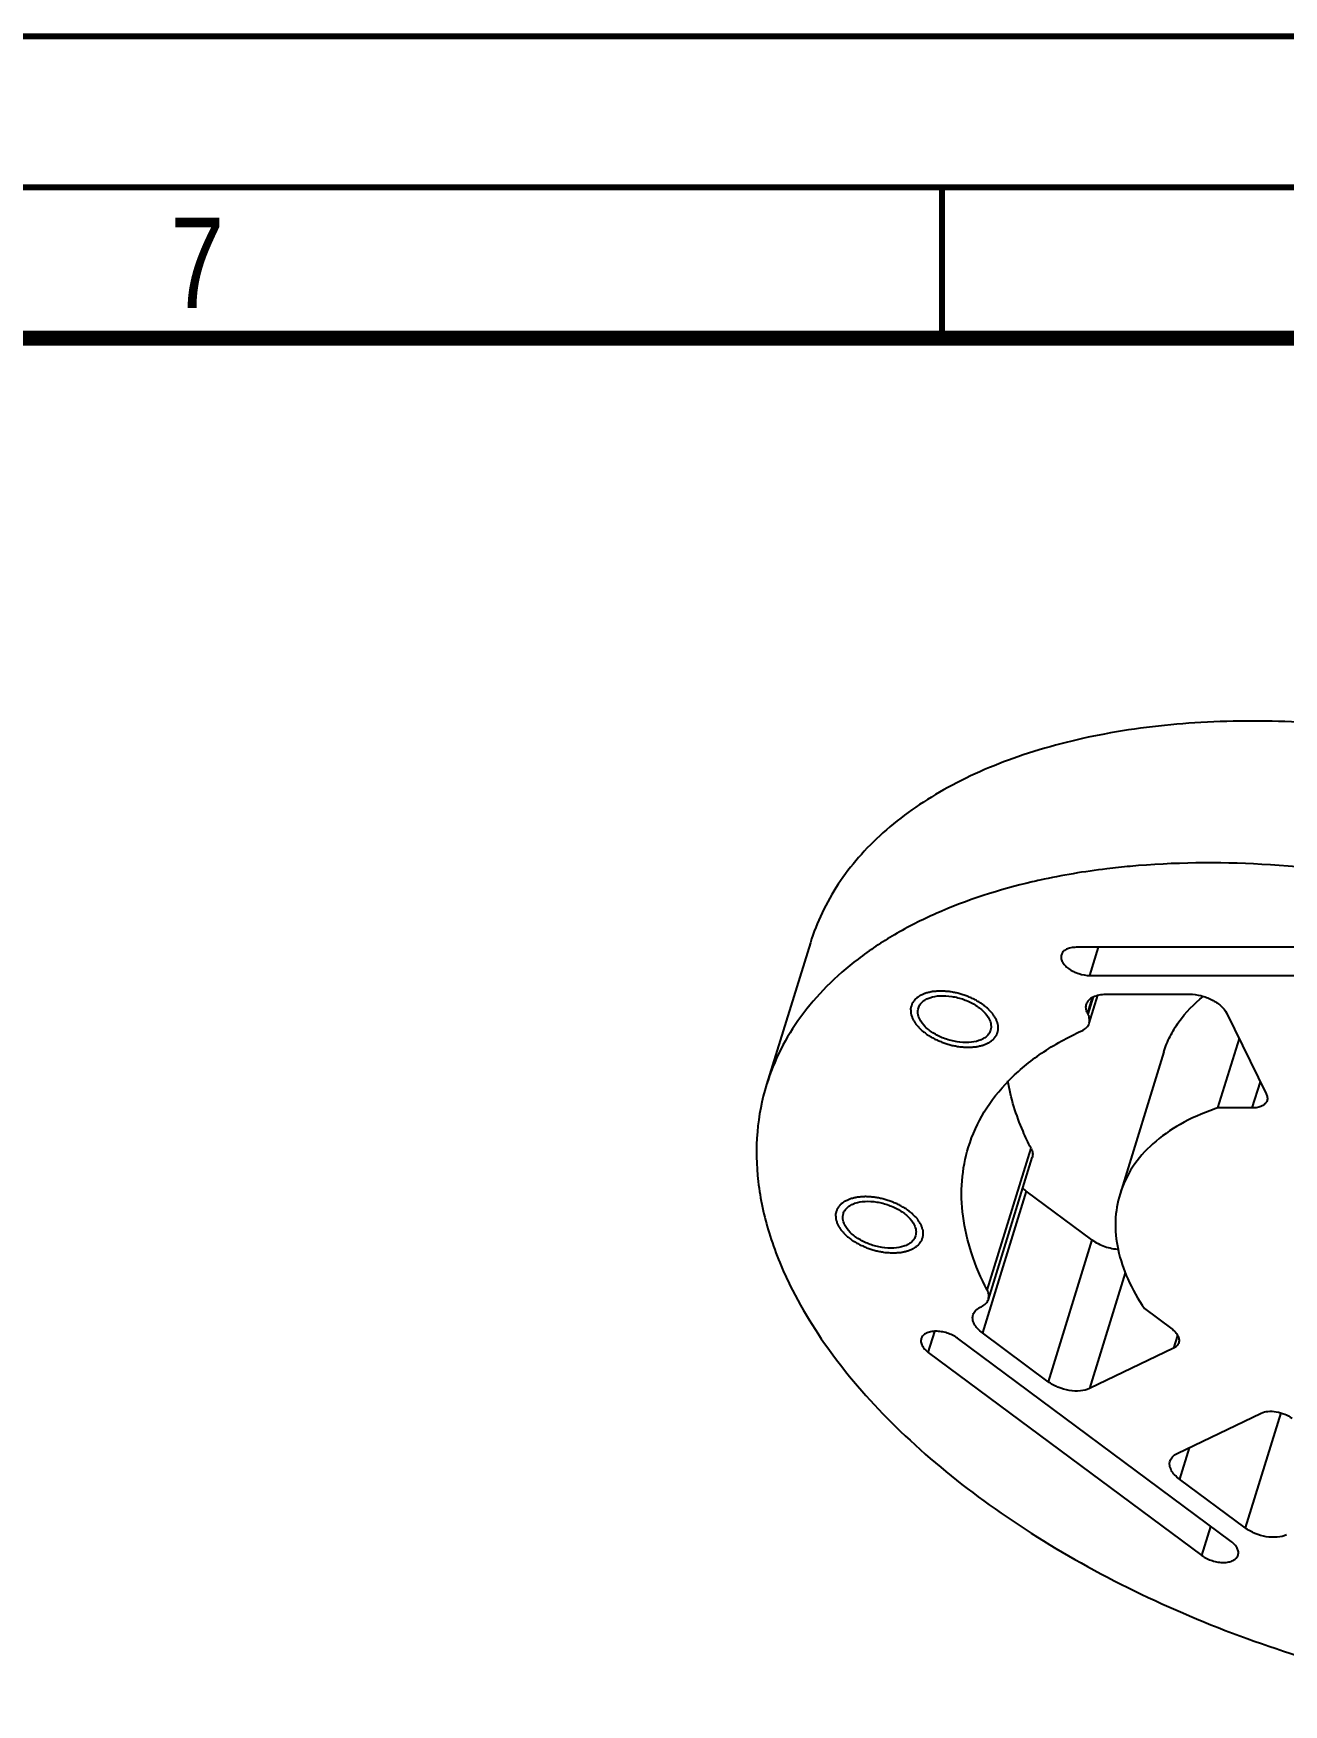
# Model space of a CAD drawing. Header units: millimetres. Extents: x 0 to 420, y 0 to 297.
# Drawn here: x 331.7 to 373.1, y 241.7 to 297.1 of the extents above; entities that cross this region are included whole.
import ezdxf

# ---------------------------------------------------------------- set-up
doc = ezdxf.new("R2010")
doc.units = ezdxf.units.MM
doc.header["$LTSCALE"] = 23.1
doc.layers.get('0').update_dxf_attribs({"linetype": 'CONTINUOUS'})
doc.styles.get("Standard").update_dxf_attribs({"font": 'txt', "width": 0.8})

msp = doc.modelspace()

# ---------------------------------------------------------------- linework, layer by layer
at = {"color": 7, "linetype": 'CONTINUOUS'}
for p, q in [((357.3923, 266.9751), (355.9399, 262.2751)), ((377.7028, 266.821), (366.1895, 266.821)), ((366.6471, 265.8886), (378.1603, 265.8886)), ((366.6218, 264.3072), (366.9071, 265.2305)), ((367.1824, 265.267), (369.9455, 265.267)), ((366.5874, 264.6024), (366.5663, 264.6454)), ((371.1716, 264.6454), (372.4872, 261.9646)), ((371.5857, 263.8017), (370.8739, 261.4983)), ((369.0962, 263.3583), (367.6438, 258.6583)), ((372.0252, 261.4983), (370.8739, 261.4983)), ((363.2847, 255.1582), (364.7371, 259.8582)), ((366.7155, 257.1295), (364.5414, 258.7445)), ((363.0094, 254.8937), (363.054, 254.9152)), ((368.4497, 254.8522), (369.3555, 254.1793)), ((371.3214, 247.1392), (362.2626, 253.8683)), ((365.2631, 252.4295), (363.089, 254.0445)), ((361.2949, 253.4021), (370.3537, 246.673)), ((369.4152, 253.5424), (366.6329, 252.202)), ((369.5317, 250.0487), (372.314, 251.3891)), ((371.7854, 247.5846), (369.6113, 249.1996))]:
    msp.add_line(p, q, dxfattribs=at)
at = {"color": 9, "linetype": 'CONTINUOUS'}
for p, q in [((366.6471, 265.8886), (366.9352, 266.821)), ((366.7245, 265.1572), (366.5663, 264.6454)), ((366.5874, 264.6024), (366.7676, 265.1853)), ((372.0252, 261.4983), (372.2921, 262.3621)), ((363.2449, 255.4643), (364.6973, 260.1643)), ((364.5414, 258.7445), (363.089, 254.0445)), ((366.7155, 257.1295), (365.2631, 252.4295)), ((367.8179, 256.0366), (366.6329, 252.202)), ((361.2949, 253.4021), (361.509, 254.0947)), ((369.5452, 253.9632), (369.4152, 253.5424)), ((372.9641, 251.3988), (371.7854, 247.5846)), ((369.9335, 250.2423), (369.6113, 249.1996)), ((370.3537, 246.673), (370.6516, 247.6368))]:
    msp.add_line(p, q, dxfattribs=at)
at = {"color": 7, "linetype": 'CONTINUOUS'}
for points, const_width in [([(420, 297), (0, 297)], 0.199), ([(415, 292), (5, 292)], 0.199), ([(361.75, 287), (361.75, 292)], 0.199), ([(410, 287), (24, 287)], 0.499)]:
    msp.add_lwpolyline(points, dxfattribs=dict(at, const_width=const_width))
for centre, radius, start, end in [((369.5493, 248.3833), 21.1604, 102.43848, 103.16241), ((373.3923, 253.9293), 7.977, 108.40365, 109.29063)]:
    msp.add_arc(centre, radius, start, end, dxfattribs=at)
for points, knots in [([(399.6131, 260.332), (399.2164, 261.1406), (398.2086, 262.7521), (396.2505, 264.9831), (393.8289, 267.0862), (391.0083, 269.0062), (387.8635, 270.6935), (384.4782, 272.1028), (380.9431, 273.1966), (377.353, 273.9456), (373.8039, 274.3297), (370.3904, 274.3385), (367.2026, 273.9713), (364.3236, 273.2361), (361.8283, 272.1491), (360.0854, 270.9384), (358.975, 269.8201), (358.296, 268.9323), (357.7587, 267.9843), (357.4971, 267.3143), (357.3921, 266.9745)], [0, 0, 0, 0, 0.0543444, 0.1139481, 0.1785209, 0.2473446, 0.3194049, 0.3934861, 0.4682571, 0.5423489, 0.6144297, 0.6832828, 0.7478911, 0.8075362, 0.8619199, 0.9113104, 0.9344538, 0.956783, 0.9785396, 1, 1, 1, 1]), ([(398.1607, 255.632), (397.6447, 256.6836), (396.6278, 258.2067), (394.9655, 260.057), (393.4852, 261.4372), (391.8261, 262.7516), (389.3649, 264.4212), (385.9626, 266.244), (381.5674, 267.9373), (376.9912, 269.0942), (372.4357, 269.6642), (369.4288, 269.6351), (367.9813, 269.5036)], [0, 0, 0, 0, 0.1008038, 0.1559072, 0.2139642, 0.2747342, 0.337895, 0.4697191, 0.6058725, 0.7422988, 0.8749169, 1, 1, 1, 1]), ([(367.9813, 269.5036), (367.7234, 269.4801), (366.7204, 269.3742), (365.7234, 269.2084), (364.9915, 269.047)], [0, 0, 0, 0, 0.2568378, 1, 1, 1, 1]), ([(364.7308, 268.9878), (363.6445, 268.7337), (362.0796, 268.235), (360.1891, 267.279), (358.9691, 266.4709), (357.9207, 265.5591), (357.0544, 264.551), (356.3801, 263.4564), (356.0627, 262.6725), (355.9397, 262.2745)], [0, 0, 0, 0, 0.2893672, 0.4226209, 0.548557, 0.6679273, 0.7818822, 0.8919567, 1, 1, 1, 1]), ([(365.7017, 266.5763), (365.6907, 266.5405), (365.6855, 266.4583), (365.7299, 266.3355), (365.818, 266.2171), (365.9436, 266.1086), (366.0992, 266.016), (366.3315, 265.922), (366.5217, 265.8886), (366.6471, 265.8886)], [0, 0, 0, 0, 0.0864414, 0.1830848, 0.2952936, 0.4232571, 0.5636401, 0.7109672, 1, 1, 1, 1]), ([(366.1895, 266.821), (366.1308, 266.821), (366.0202, 266.8117), (365.8717, 266.765), (365.7584, 266.6874), (365.7133, 266.6136), (365.7017, 266.5763)], [0, 0, 0, 0, 0.3037334, 0.5699635, 0.7977587, 1, 1, 1, 1]), ([(360.9668, 264.8106), (360.9785, 264.8485), (361.0144, 264.9231), (361.0996, 265.019), (361.2133, 265.098), (361.4066, 265.182), (361.7006, 265.2305), (362.0828, 265.2061), (362.473, 265.1047), (362.8318, 264.9361), (363.1232, 264.7179), (363.2663, 264.5353), (363.3123, 264.4414)], [0, 0, 0, 0, 0.0431771, 0.0886343, 0.1381125, 0.192592, 0.3167661, 0.4577346, 0.6066714, 0.7528717, 0.8862363, 1, 1, 1, 1]), ([(366.532, 264.9407), (366.5474, 264.9905), (366.6076, 265.089), (366.7586, 265.1923), (366.9567, 265.2546), (367.1041, 265.267), (367.1824, 265.267)], [0, 0, 0, 0, 0.202228, 0.4300771, 0.6961975, 1, 1, 1, 1]), ([(369.9455, 265.267), (370.0718, 265.267), (370.3282, 265.2324), (370.6839, 265.1019), (370.9802, 264.9092), (371.1272, 264.7359), (371.1716, 264.6454)], [0, 0, 0, 0, 0.264725, 0.5366502, 0.7885287, 1, 1, 1, 1]), ([(361.0097, 264.4414), (360.9804, 264.501), (360.9395, 264.6232), (360.9491, 264.7534), (360.9668, 264.8106)], [0, 0, 0, 0, 0.5259618, 1, 1, 1, 1]), ([(366.5663, 264.6454), (366.5429, 264.693), (366.5102, 264.7909), (366.5179, 264.895), (366.532, 264.9407)], [0, 0, 0, 0, 0.5259618, 1, 1, 1, 1]), ([(369.0962, 263.3583), (369.1503, 263.5334), (369.289, 263.8784), (369.6846, 264.5335), (370.0986, 264.9538), (370.4067, 265.1979)], [0, 0, 0, 0, 0.2402735, 0.4847714, 1, 1, 1, 1]), ([(363.3552, 264.0722), (363.3435, 264.0342), (363.3076, 263.9596), (363.2224, 263.8637), (363.1087, 263.7848), (362.9154, 263.7007), (362.6214, 263.6523), (362.2393, 263.6766), (361.849, 263.778), (361.4903, 263.9466), (361.1989, 264.1648), (361.0558, 264.3475), (361.0097, 264.4414)], [0, 0, 0, 0, 0.0431771, 0.0886343, 0.1381125, 0.192592, 0.3167661, 0.4577346, 0.6066714, 0.7528717, 0.8862363, 1, 1, 1, 1]), ([(363.3123, 264.4414), (363.3416, 264.3818), (363.3825, 264.2595), (363.3729, 264.1293), (363.3552, 264.0722)], [0, 0, 0, 0, 0.5259618, 1, 1, 1, 1]), ([(366.3797, 264.0587), (366.437, 264.085), (366.5394, 264.1498), (366.6054, 264.2542), (366.6217, 264.307)], [0, 0, 0, 0, 0.5326322, 1, 1, 1, 1]), ([(366.6217, 264.307), (366.6359, 264.3527), (366.6436, 264.4569), (366.6108, 264.5547), (366.5874, 264.6024)], [0, 0, 0, 0, 0.4740537, 1, 1, 1, 1]), ([(362.6277, 260.2079), (362.7526, 260.6122), (363.1136, 261.4077), (363.9472, 262.463), (365.0524, 263.3702), (365.916, 263.8462), (366.3797, 264.0587)], [0, 0, 0, 0, 0.229505, 0.4681105, 0.7233056, 1, 1, 1, 1]), ([(355.9397, 262.2745), (355.7824, 261.7653), (355.5759, 260.6929), (355.6123, 259.0209), (355.9875, 257.3042), (356.4401, 256.1881), (356.713, 255.632)], [0, 0, 0, 0, 0.2336994, 0.4744636, 0.7284335, 1, 1, 1, 1]), ([(364.6973, 260.1643), (364.6022, 260.3483), (364.264, 261.0604), (364.0263, 261.8232), (363.9313, 262.3966)], [0, 0, 0, 0, 0.2627383, 1, 1, 1, 1]), ([(372.4872, 261.9646), (372.5047, 261.9288), (372.5293, 261.8555), (372.5236, 261.7773), (372.5129, 261.743)], [0, 0, 0, 0, 0.5257576, 1, 1, 1, 1]), ([(370.757, 261.4585), (370.3713, 261.3234), (369.6527, 261.0084), (368.7261, 260.3622), (368.0315, 259.5777), (367.7394, 258.9677), (367.6437, 258.6579)], [0, 0, 0, 0, 0.2827291, 0.5395735, 0.7756511, 1, 1, 1, 1]), ([(372.5129, 261.743), (372.5014, 261.7057), (372.4562, 261.6319), (372.343, 261.5543), (372.1944, 261.5077), (372.0839, 261.4983), (372.0252, 261.4983)], [0, 0, 0, 0, 0.2022154, 0.4300185, 0.6962564, 1, 1, 1, 1]), ([(363.2449, 255.4643), (363.0404, 255.8602), (362.6995, 256.6554), (362.4103, 257.8822), (362.371, 259.0779), (362.5155, 259.8447), (362.6277, 260.2079)], [0, 0, 0, 0, 0.2727554, 0.5270031, 0.7672624, 1, 1, 1, 1]), ([(364.6973, 260.1643), (364.7227, 260.1151), (364.7588, 260.014), (364.7517, 259.9055), (364.7371, 259.8581)], [0, 0, 0, 0, 0.5274894, 1, 1, 1, 1]), ([(364.4199, 258.848), (364.4291, 258.8389), (364.4677, 258.8023), (364.509, 258.7685), (364.5414, 258.7445)], [0, 0, 0, 0, 0.2429671, 1, 1, 1, 1]), ([(367.6437, 258.6579), (367.5541, 258.3679), (367.4525, 257.7461), (367.549, 256.7777), (367.8836, 255.7903), (368.2403, 255.163), (368.4497, 254.8522)], [0, 0, 0, 0, 0.2267568, 0.4639865, 0.7200793, 1, 1, 1, 1]), ([(358.4819, 257.9982), (358.4937, 258.0361), (358.5296, 258.1107), (358.6148, 258.2066), (358.7285, 258.2855), (358.9217, 258.3696), (359.2158, 258.418), (359.5979, 258.3937), (359.9882, 258.2923), (360.3469, 258.1237), (360.6383, 257.9055), (360.7814, 257.7228), (360.8275, 257.6289)], [0, 0, 0, 0, 0.0431771, 0.0886343, 0.1381125, 0.192592, 0.3167661, 0.4577346, 0.6066714, 0.7528717, 0.8862363, 1, 1, 1, 1]), ([(358.5248, 257.6289), (358.4956, 257.6885), (358.4547, 257.8108), (358.4643, 257.941), (358.4819, 257.9982)], [0, 0, 0, 0, 0.5259618, 1, 1, 1, 1]), ([(360.8704, 257.2597), (360.8587, 257.2218), (360.8228, 257.1472), (360.7376, 257.0513), (360.6239, 256.9724), (360.4306, 256.8883), (360.1366, 256.8398), (359.7544, 256.8642), (359.3642, 256.9656), (359.0054, 257.1342), (358.714, 257.3524), (358.5709, 257.5351), (358.5248, 257.6289)], [0, 0, 0, 0, 0.0431771, 0.0886343, 0.1381125, 0.192592, 0.3167661, 0.4577346, 0.6066714, 0.7528717, 0.8862363, 1, 1, 1, 1]), ([(360.8275, 257.6289), (360.8567, 257.5694), (360.8977, 257.4471), (360.8881, 257.3169), (360.8704, 257.2597)], [0, 0, 0, 0, 0.5259618, 1, 1, 1, 1]), ([(366.7155, 257.1295), (366.8428, 257.0349), (367.1342, 256.8893), (367.453, 256.8256), (367.6146, 256.8196)], [0, 0, 0, 0, 0.495324, 1, 1, 1, 1]), ([(356.713, 255.632), (357.1527, 254.7361), (358.295, 252.9526), (360.5406, 250.5135), (363.332, 248.2441), (366.5794, 246.2167), (370.1787, 244.4951), (374.0136, 243.1352), (377.9591, 242.1808), (380.631, 241.8288), (381.9552, 241.7324)], [0, 0, 0, 0, 0.1000634, 0.2107289, 0.3311912, 0.4596602, 0.5936944, 0.730448, 0.866882, 1, 1, 1, 1]), ([(363.2847, 255.1581), (363.2993, 255.2055), (363.3064, 255.3141), (363.2703, 255.4151), (363.2449, 255.4643)], [0, 0, 0, 0, 0.4725106, 1, 1, 1, 1]), ([(362.7787, 254.6507), (362.7945, 254.7018), (362.8572, 254.8029), (362.9548, 254.8674), (363.0094, 254.8937)], [0, 0, 0, 0, 0.468935, 1, 1, 1, 1]), ([(363.054, 254.9152), (363.1086, 254.9415), (363.2062, 255.0059), (363.2689, 255.107), (363.2847, 255.1581)], [0, 0, 0, 0, 0.5310627, 1, 1, 1, 1]), ([(363.089, 254.0445), (363.0307, 254.0878), (362.9277, 254.1784), (362.8139, 254.3344), (362.757, 254.4958), (362.7642, 254.6036), (362.7787, 254.6507)], [0, 0, 0, 0, 0.3017904, 0.566564, 0.7950819, 1, 1, 1, 1]), ([(369.3555, 254.1793), (369.3992, 254.1469), (369.4764, 254.0789), (369.5618, 253.962), (369.6044, 253.8411), (369.5992, 253.7602), (369.5883, 253.7249)], [0, 0, 0, 0, 0.3016789, 0.5665926, 0.7950831, 1, 1, 1, 1]), ([(361.0622, 253.8564), (361.0513, 253.8211), (361.0461, 253.7403), (361.0887, 253.6193), (361.1741, 253.5025), (361.2513, 253.4345), (361.2949, 253.4021)], [0, 0, 0, 0, 0.2049337, 0.4334188, 0.6983271, 1, 1, 1, 1]), ([(362.2626, 253.8683), (362.1602, 253.9444), (361.9821, 254.0309), (361.7323, 254.0913), (361.5454, 254.1067), (361.3739, 254.0906), (361.2283, 254.0434), (361.1176, 253.9662), (361.0735, 253.8933), (361.0622, 253.8564)], [0, 0, 0, 0, 0.2857315, 0.4332523, 0.5745182, 0.7035832, 0.8166699, 0.9136725, 1, 1, 1, 1]), ([(369.5883, 253.7249), (369.5765, 253.6865), (369.5295, 253.6106), (369.4562, 253.5622), (369.4152, 253.5424)], [0, 0, 0, 0, 0.4690612, 1, 1, 1, 1]), ([(366.6329, 252.202), (366.5392, 252.1569), (366.3128, 252.1066), (365.9545, 252.1274), (365.5894, 252.232), (365.3631, 252.3552), (365.2631, 252.4295)], [0, 0, 0, 0, 0.2162571, 0.4704579, 0.7407835, 1, 1, 1, 1]), ([(372.314, 251.3891), (372.3843, 251.423), (372.5541, 251.4607), (372.8229, 251.445), (373.0967, 251.3666), (373.2664, 251.2742), (373.3414, 251.2185)], [0, 0, 0, 0, 0.2162656, 0.4704628, 0.7407723, 1, 1, 1, 1]), ([(369.6113, 249.1996), (369.5531, 249.2428), (369.45, 249.3335), (369.3362, 249.4895), (369.2794, 249.6508), (369.2865, 249.7587), (369.3011, 249.8057)], [0, 0, 0, 0, 0.3017904, 0.566564, 0.7950819, 1, 1, 1, 1]), ([(369.3011, 249.8057), (369.3169, 249.8569), (369.3796, 249.958), (369.4771, 250.0224), (369.5317, 250.0487)], [0, 0, 0, 0, 0.468935, 1, 1, 1, 1]), ([(373.1553, 247.357), (373.0616, 247.3119), (372.8352, 247.2616), (372.4768, 247.2824), (372.1117, 247.387), (371.8855, 247.5102), (371.7854, 247.5846)], [0, 0, 0, 0, 0.2162571, 0.4704579, 0.7407835, 1, 1, 1, 1]), ([(371.5542, 246.6849), (371.5651, 246.7201), (371.5703, 246.801), (371.5277, 246.9219), (371.4423, 247.0388), (371.3651, 247.1068), (371.3214, 247.1392)], [0, 0, 0, 0, 0.2049337, 0.4334188, 0.6983271, 1, 1, 1, 1]), ([(370.3537, 246.673), (370.4562, 246.5969), (370.6343, 246.5104), (370.8841, 246.45), (371.071, 246.4345), (371.2425, 246.4507), (371.388, 246.4979), (371.4988, 246.5751), (371.5428, 246.648), (371.5542, 246.6849)], [0, 0, 0, 0, 0.2857315, 0.4332523, 0.5745182, 0.7035832, 0.8166699, 0.9136725, 1, 1, 1, 1])]:
    msp.add_open_spline(points, degree=3, knots=knots, dxfattribs=at)
at = {"color": 2, "linetype": 'CONTINUOUS'}
for points in [[(363.5426, 264.4414), (363.5234, 264.4716), (363.4944, 264.5168), (363.4613, 264.5697), (363.4414, 264.5998), (363.4292, 264.6227), (363.4065, 264.6442), (363.38, 264.6733), (363.3455, 264.7095), (363.3119, 264.746), (363.284, 264.7748), (363.2655, 264.7972), (363.2379, 264.8166), (363.2043, 264.8436), (363.1611, 264.877), (363.1187, 264.9106), (363.0839, 264.9371), (363.06, 264.958), (363.0277, 264.9751), (362.9875, 264.9992), (362.9365, 265.0291), (362.8751, 265.0643), (362.8159, 265.1027), (362.7477, 265.129), (362.6821, 265.1587), (362.6153, 265.1867), (362.5504, 265.2184), (362.4791, 265.2371), (362.4095, 265.2595), (362.3394, 265.28), (362.2698, 265.3046), (362.1985, 265.3148), (362.1276, 265.3291), (362.0566, 265.3414), (361.9854, 265.3579), (361.9151, 265.3593), (361.8445, 265.3647), (361.7856, 265.3686), (361.7389, 265.3712), (361.7026, 265.3751), (361.6712, 265.3712), (361.6276, 265.3688), (361.5737, 265.3648), (361.5194, 265.3614), (361.4765, 265.3579), (361.4428, 265.3573), (361.415, 265.3491), (361.3759, 265.3409), (361.3278, 265.3296), (361.279, 265.319), (361.2409, 265.3097), (361.2102, 265.3046), (361.1873, 265.2924), (361.1541, 265.2787), (361.1136, 265.2606), (361.0723, 265.2431), (361.0402, 265.2284), (361.0139, 265.2192), (360.9964, 265.203), (360.97, 265.184), (360.9381, 265.1592), (360.9054, 265.135), (360.8804, 265.1151), (360.8586, 265.1015), (360.8483, 265.0829), (360.8304, 265.0598), (360.8097, 265.0303), (360.7879, 265.0012), (360.7717, 264.9775), (360.7565, 264.9608), (360.7528, 264.9398), (360.7439, 264.9134), (360.7342, 264.8798), (360.7236, 264.8466), (360.7163, 264.8196), (360.7077, 264.8002), (360.711, 264.7778), (360.7113, 264.749), (360.7132, 264.7126), (360.714, 264.6765), (360.716, 264.6473), (360.7142, 264.626), (360.7247, 264.6025), (360.7344, 264.572), (360.7533, 264.5181), (360.7689, 264.4721), (360.7794, 264.4414)], [(360.7794, 264.4414), (360.7986, 264.4112), (360.8276, 264.3659), (360.8608, 264.3131), (360.8807, 264.283), (360.8929, 264.26), (360.9155, 264.2386), (360.942, 264.2094), (360.9765, 264.1732), (361.0101, 264.1368), (361.038, 264.108), (361.0565, 264.0856), (361.0841, 264.0661), (361.1177, 264.0391), (361.1609, 264.0058), (361.2033, 263.9722), (361.2382, 263.9456), (361.2621, 263.9248), (361.2944, 263.9076), (361.3345, 263.8835), (361.3855, 263.8536), (361.447, 263.8184), (361.5061, 263.78), (361.5743, 263.7538), (361.64, 263.724), (361.7067, 263.696), (361.7716, 263.6644), (361.8429, 263.6457), (361.9125, 263.6232), (361.9826, 263.6027), (362.0522, 263.5782), (362.1236, 263.5679), (362.1945, 263.5536), (362.2654, 263.5414), (362.3366, 263.5248), (362.407, 263.5234), (362.4775, 263.518), (362.5364, 263.5142), (362.5831, 263.5116), (362.6194, 263.5077), (362.6508, 263.5115), (362.6944, 263.5139), (362.7483, 263.518), (362.8026, 263.5213), (362.8455, 263.5248), (362.8792, 263.5255), (362.907, 263.5336), (362.9461, 263.5419), (362.9943, 263.5531), (363.043, 263.5638), (363.0812, 263.5731), (363.1118, 263.5781), (363.1347, 263.5903), (363.168, 263.604), (363.2085, 263.6222), (363.2497, 263.6396), (363.2818, 263.6544), (363.3082, 263.6636), (363.3256, 263.6797), (363.3521, 263.6988), (363.3839, 263.7235), (363.4166, 263.7477), (363.4416, 263.7676), (363.4634, 263.7812), (363.4738, 263.7999), (363.4916, 263.8229), (363.5124, 263.8525), (363.5341, 263.8816), (363.5504, 263.9053), (363.5656, 263.922), (363.5692, 263.9429), (363.5781, 263.9693), (363.5878, 264.0029), (363.5985, 264.0362), (363.6057, 264.0631), (363.6143, 264.0826), (363.611, 264.1049), (363.6108, 264.1337), (363.6089, 264.1701), (363.608, 264.2063), (363.6061, 264.2354), (363.6078, 264.2567), (363.5974, 264.2802), (363.5877, 264.3108), (363.5687, 264.3646), (363.5531, 264.4107), (363.5426, 264.4414)], [(361.0578, 257.6289), (361.0386, 257.6591), (361.0096, 257.7044), (360.9764, 257.7573), (360.9565, 257.7874), (360.9443, 257.8103), (360.9217, 257.8318), (360.8952, 257.8609), (360.8607, 257.8971), (360.8271, 257.9335), (360.7992, 257.9624), (360.7807, 257.9847), (360.7531, 258.0042), (360.7195, 258.0312), (360.6763, 258.0645), (360.6339, 258.0982), (360.599, 258.1247), (360.5751, 258.1456), (360.5428, 258.1627), (360.5027, 258.1868), (360.4517, 258.2167), (360.3902, 258.2519), (360.3311, 258.2903), (360.2629, 258.3166), (360.1972, 258.3463), (360.1305, 258.3743), (360.0656, 258.4059), (359.9943, 258.4246), (359.9247, 258.4471), (359.8545, 258.4676), (359.785, 258.4922), (359.7136, 258.5024), (359.6427, 258.5167), (359.5717, 258.5289), (359.5006, 258.5455), (359.4302, 258.5469), (359.3597, 258.5523), (359.3008, 258.5562), (359.2541, 258.5587), (359.2178, 258.5627), (359.1864, 258.5588), (359.1428, 258.5564), (359.0889, 258.5523), (359.0345, 258.549), (358.9917, 258.5455), (358.958, 258.5449), (358.9302, 258.5367), (358.8911, 258.5285), (358.8429, 258.5172), (358.7942, 258.5065), (358.756, 258.4973), (358.7253, 258.4922), (358.7025, 258.48), (358.6692, 258.4663), (358.6287, 258.4482), (358.5875, 258.4307), (358.5554, 258.416), (358.529, 258.4067), (358.5115, 258.3906), (358.4851, 258.3715), (358.4533, 258.3468), (358.4205, 258.3226), (358.3955, 258.3027), (358.3738, 258.2891), (358.3634, 258.2705), (358.3456, 258.2474), (358.3248, 258.2179), (358.303, 258.1888), (358.2868, 258.165), (358.2716, 258.1484), (358.268, 258.1274), (358.259, 258.101), (358.2494, 258.0674), (358.2387, 258.0341), (358.2314, 258.0072), (358.2228, 257.9878), (358.2262, 257.9654), (358.2264, 257.9366), (358.2283, 257.9002), (358.2292, 257.8641), (358.2311, 257.8349), (358.2294, 257.8136), (358.2398, 257.7901), (358.2495, 257.7595), (358.2685, 257.7057), (358.2841, 257.6597), (358.2946, 257.6289)], [(358.2946, 257.6289), (358.3138, 257.5988), (358.3428, 257.5535), (358.3759, 257.5006), (358.3958, 257.4705), (358.408, 257.4476), (358.4307, 257.4261), (358.4572, 257.397), (358.4916, 257.3608), (358.5253, 257.3244), (358.5532, 257.2955), (358.5717, 257.2731), (358.5993, 257.2537), (358.6329, 257.2267), (358.6761, 257.1934), (358.7185, 257.1597), (358.7533, 257.1332), (358.7772, 257.1123), (358.8095, 257.0952), (358.8496, 257.0711), (358.9007, 257.0412), (358.9621, 257.006), (359.0213, 256.9676), (359.0895, 256.9413), (359.1551, 256.9116), (359.2219, 256.8836), (359.2867, 256.852), (359.3581, 256.8332), (359.4276, 256.8108), (359.4978, 256.7903), (359.5674, 256.7657), (359.6387, 256.7555), (359.7096, 256.7412), (359.7806, 256.7289), (359.8518, 256.7124), (359.9221, 256.711), (359.9926, 256.7056), (360.0516, 256.7017), (360.0983, 256.6992), (360.1345, 256.6952), (360.166, 256.6991), (360.2096, 256.7015), (360.2635, 256.7055), (360.3178, 256.7089), (360.3607, 256.7124), (360.3944, 256.713), (360.4222, 256.7212), (360.4613, 256.7294), (360.5094, 256.7407), (360.5581, 256.7514), (360.5963, 256.7606), (360.627, 256.7657), (360.6499, 256.7779), (360.6831, 256.7916), (360.7236, 256.8097), (360.7649, 256.8272), (360.7969, 256.8419), (360.8233, 256.8512), (360.8408, 256.8673), (360.8672, 256.8864), (360.8991, 256.9111), (360.9318, 256.9353), (360.9568, 256.9552), (360.9785, 256.9688), (360.9889, 256.9874), (361.0067, 257.0105), (361.0275, 257.04), (361.0493, 257.0691), (361.0655, 257.0929), (361.0807, 257.1095), (361.0844, 257.1305), (361.0933, 257.1569), (361.1029, 257.1905), (361.1136, 257.2238), (361.1209, 257.2507), (361.1295, 257.2701), (361.1262, 257.2925), (361.1259, 257.3213), (361.124, 257.3577), (361.1232, 257.3938), (361.1212, 257.423), (361.123, 257.4443), (361.1125, 257.4678), (361.1028, 257.4983), (361.0839, 257.5522), (361.0683, 257.5982), (361.0578, 257.6289)]]:
    msp.add_open_spline(points, degree=3, knots=[0, 0, 0, 0, 0.03125, 0.046875, 0.0546875, 0.0625, 0.0703125, 0.078125, 0.09375, 0.109375, 0.1171875, 0.125, 0.1328125, 0.140625, 0.15625, 0.171875, 0.1796875, 0.1875, 0.1953125, 0.203125, 0.21875, 0.234375, 0.25, 0.265625, 0.28125, 0.296875, 0.3125, 0.328125, 0.34375, 0.359375, 0.375, 0.390625, 0.40625, 0.421875, 0.4375, 0.453125, 0.46875, 0.484375, 0.4921875, 0.5, 0.5078125, 0.515625, 0.53125, 0.546875, 0.5546875, 0.5625, 0.5703125, 0.578125, 0.59375, 0.609375, 0.6171875, 0.625, 0.6328125, 0.640625, 0.65625, 0.671875, 0.6796875, 0.6875, 0.6953125, 0.703125, 0.71875, 0.734375, 0.7421875, 0.75, 0.7578125, 0.765625, 0.78125, 0.796875, 0.8046875, 0.8125, 0.8203125, 0.828125, 0.84375, 0.859375, 0.8671875, 0.875, 0.8828125, 0.890625, 0.90625, 0.921875, 0.9296875, 0.9375, 0.9453125, 0.953125, 0.96875, 1, 1, 1, 1], dxfattribs=at)

# ---------------------------------------------------------------- texts
at = {"color": 7, "linetype": 'CONTINUOUS', "insert": (336.1964, 291), "char_height": 3, "width": 2.4, "attachment_point": 1, "line_spacing_factor": 0.9}
msp.add_mtext('7', dxfattribs=at)

doc.saveas('drawing.dxf')
